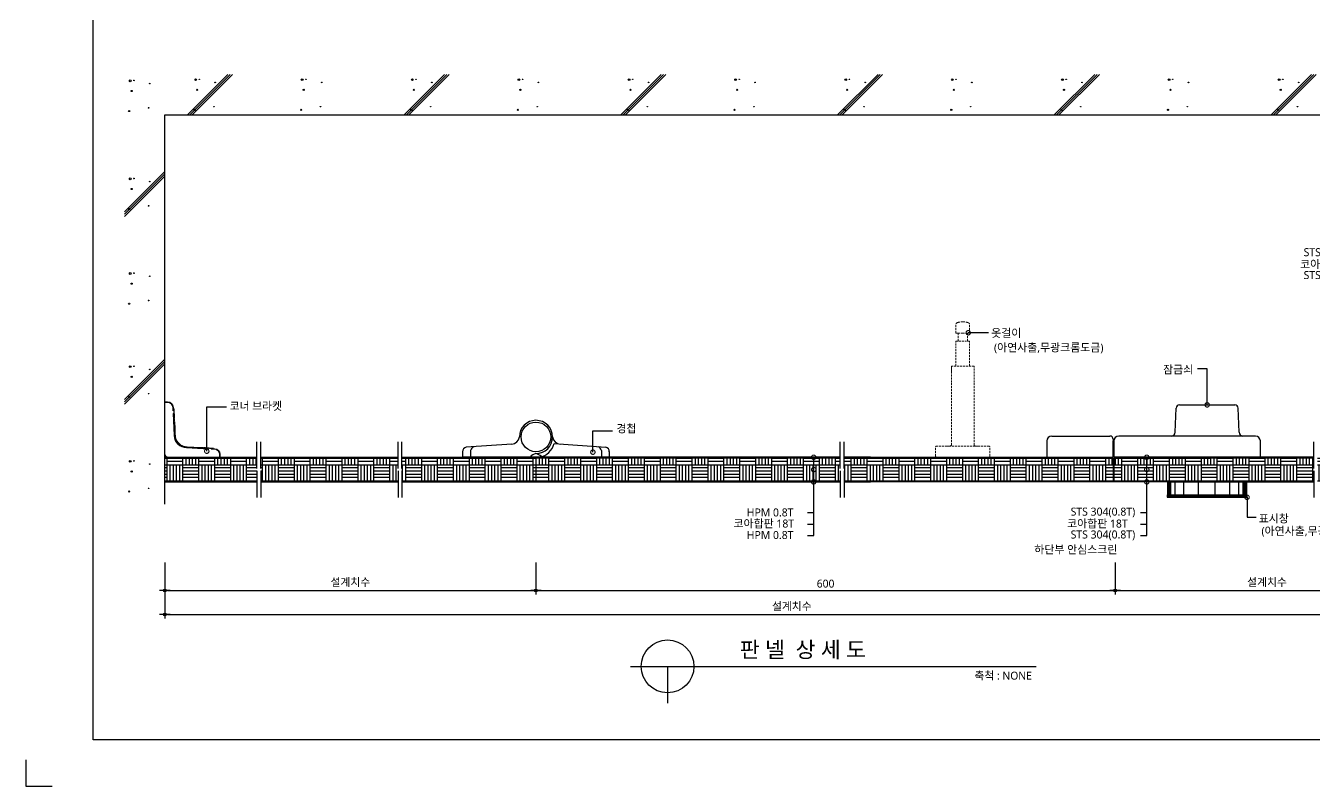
# Model space of a CAD drawing. Extents: x -256 to 8104, y -176 to 5714.
# Drawn here: x -256 to 4629, y -176 to 2705 of the extents above; entities that cross this region are included whole.
import ezdxf
from ezdxf.enums import TextEntityAlignment as Align

# ---------------------------------------------------------------- set-up
doc = ezdxf.new("R2010")
doc.units = 0
doc.header["$LTSCALE"] = 30
doc.linetypes.add('HIDDEN', pattern=[0.375, 0.25, -0.125])
doc.layers.get('0').update_dxf_attribs({"linetype": 'CONTINUOUS'})
doc.layers.get('DEFPOINTS').update_dxf_attribs({"linetype": 'CONTINUOUS'})
for name, color, linetype in [('02---제품선', 4, 'CONTINUOUS'), ('C', 2, 'CONTINUOUS'), ('DIM', 7, 'CONTINUOUS'), ('HID', 9, 'HIDDEN'), ('TIT', 3, 'CONTINUOUS'), ('경첩', 4, 'CONTINUOUS'), ('문자', 3, 'CONTINUOUS'), ('부자재', 4, 'CONTINUOUS'), ('잠금쇠(회전형)', 4, 'CONTINUOUS'), ('치수', 1, 'CONTINUOUS'), ('판넬', 2, 'CONTINUOUS'), ('해치', 8, 'CONTINUOUS')]:
    doc.layers.add(name, color=color, linetype=linetype)
doc.styles.add('돋움', font='malgun.ttf')
doc.dimstyles.new('10', dxfattribs={"dimscale": 10, "dimtxt": 3, "dimasz": 1, "dimexe": 1.5, "dimexo": 2, "dimgap": 1, "dimtad": 1, "dimdec": 0, "dimlunit": 6, "dimtxsty": '돋움', "dimblk": 'DIMDOT', "dimcen": -1, "dimdle": 1.5, "dimclrt": 3, "dimazin": 3, "dimtfac": 1, "dimtdec": 0, "dimtix": 1, "dimtmove": 2, "dimatfit": 3, "dimldrblk": 'DIMDOT', "dimarcsym": 0})
pattern_1 = [(180, (70196.48, -5340.47), (-1e-14, -120.65), [60.325, -60.325]), (180, (70196.48, -5328.4), (-1e-14, -120.65), [60.325, -60.325]), (180, (70196.48, -5316.34), (-1e-14, -120.65), [60.325, -60.325]), (180, (70196.48, -5304.27), (-1e-14, -120.65), [60.325, -60.325]), (90, (70124.09, -5352.53), (-120.65, 7e-15), [60.325, -60.325]), (90, (70112.02, -5352.53), (-120.65, 7e-15), [60.325, -60.325]), (90, (70099.96, -5352.53), (-120.65, 7e-15), [60.325, -60.325]), (90, (70087.89, -5352.53), (-120.65, 7e-15), [60.325, -60.325]), (90, (70184.41, -5292.21), (-120.65, 7e-15), [60.325, -60.325]), (90, (70172.35, -5292.21), (-120.65, 7e-15), [60.325, -60.325]), (90, (70160.28, -5292.21), (-120.65, 7e-15), [60.325, -60.325]), (90, (70148.22, -5292.21), (-120.65, 7e-15), [60.325, -60.325]), (180, (70136.15, -5243.95), (-1e-14, -120.65), [60.325, -60.325]), (180, (70136.15, -5256.01), (-1e-14, -120.65), [60.325, -60.325]), (180, (70136.15, -5268.08), (-1e-14, -120.65), [60.325, -60.325]), (180, (70136.15, -5280.14), (-1e-14, -120.65), [60.325, -60.325]), (180, (70196.48, -5292.21), (-1e-14, -120.65), []), (90, (70136.15, -5352.53), (-120.65, 7e-15), []), (180, (70196.48, -5352.53), (-1e-14, -120.65), []), (270, (70196.48, -5231.88), (120.65, -2e-14), [])]

# ---------------------------------------------------------------- blocks, each defined once
blk = doc.blocks.new('DIMDOT')
at = {"linetype": 'Continuous'}
blk.add_line((-2, 0), (2, 0), dxfattribs=at)
for radius in [0.5, 0.25]:
    blk.add_circle((0, 0), radius, dxfattribs=at)
blk = doc.blocks.new('*D201')
at = {"layer": 'DEFPOINTS', "color": 0}
for p in [(78668.6, -4484.9), (80075.7, -4484.9), (80075.7, -4610.7)]:
    blk.add_point(p, dxfattribs=at)
at = {"layer": 'DIM', "color": 0, "lineweight": -2, "ltscale": 10}
for p, q in [((78668.6, -4504.9), (78668.6, -4625.7)), ((80075.7, -4504.9), (80075.7, -4625.7)), ((78678.6, -4610.7), (80065.7, -4610.7))]:
    blk.add_line(p, q, dxfattribs=at)
at = {"layer": 'DIM', "color": 0, "lineweight": -2, "xscale": 10, "yscale": 10, "zscale": 10, "rotation": 180}
blk.add_blockref('DIMDOT', (78668.6, -4610.7), dxfattribs=at)
at = {"layer": 'DIM', "color": 0, "lineweight": -2, "xscale": 10, "yscale": 10, "zscale": 10}
blk.add_blockref('DIMDOT', (80075.7, -4610.7), dxfattribs=at)
at = {"layer": 'DIM', "color": 3, "insert": (79372.2, -4581), "char_height": 30, "attachment_point": 5, "style": '돋움'}
blk.add_mtext('설계치수', dxfattribs=at)
blk = doc.blocks.new('*D202')
at = {"layer": 'DEFPOINTS', "color": 0}
for p in [(78668.6, -4484.9), (83422.6, -4484.9), (83422.6, -4702.1)]:
    blk.add_point(p, dxfattribs=at)
at = {"layer": 'DIM', "color": 0, "lineweight": -2, "ltscale": 10}
for p, q in [((78668.6, -4504.9), (78668.6, -4717.1)), ((83422.6, -4504.9), (83422.6, -4717.1)), ((78678.6, -4702.1), (83412.6, -4702.1))]:
    blk.add_line(p, q, dxfattribs=at)
at = {"layer": 'DIM', "color": 0, "lineweight": -2, "xscale": 10, "yscale": 10, "zscale": 10, "rotation": 180}
blk.add_blockref('DIMDOT', (78668.6, -4702.1), dxfattribs=at)
at = {"layer": 'DIM', "color": 0, "lineweight": -2, "xscale": 10, "yscale": 10, "zscale": 10}
blk.add_blockref('DIMDOT', (83422.6, -4702.1), dxfattribs=at)
at = {"layer": 'DIM', "color": 3, "insert": (81045.6, -4672.5), "char_height": 30, "attachment_point": 5, "style": '돋움'}
blk.add_mtext('설계치수', dxfattribs=at)
blk = doc.blocks.new('_DOTSMALL')
at = {"color": 0, "linetype": 'ByBlock', "const_width": 0.5}
blk.add_lwpolyline([(-0.0625, 0, 1), (0.0625, 0, 1)], format="xyb", close=True, dxfattribs=at)
blk = doc.blocks.new('A$C63EC304E')
at = {"layer": '치수', "color": 1, "xscale": 2.5, "yscale": 2.5, "zscale": 2.5, "rotation": 234.3098741996962}
blk.add_blockref('_DOTSMALL', (0.31, 0.31), dxfattribs=at)
blk = doc.blocks.new('A$C2BC9653E')
at = {"layer": '치수', "xscale": 0.3333333333333333, "yscale": 0.3333333333333333, "zscale": 0.3333333333333333}
blk.add_blockref('A$C63EC304E', (0, 0), dxfattribs=at)
blk = doc.blocks.new('A$C7FC71301')
at = {"layer": '치수', "rotation": 180}
blk.add_blockref('A$C2BC9653E', (0.21, 0.21), dxfattribs=at)
blk = doc.blocks.new('A$C4A20372B')
at = {"layer": '치수'}
blk.add_blockref('A$C7FC71301', (0, 0), dxfattribs=at)
blk = doc.blocks.new('A$C566469F5')
at = {"layer": '치수'}
blk.add_blockref('A$C4A20372B', (0, 0), dxfattribs=at)
blk = doc.blocks.new('A$C7E317CD4')
at = {"layer": '해치', "xscale": 2, "yscale": 2, "zscale": 2}
blk.add_blockref('A$C566469F5', (0, 0), dxfattribs=at)
blk = doc.blocks.new('A$C601D7F27')
at = {"layer": '치수'}
blk.add_blockref('A$C7E317CD4', (0, 0), dxfattribs=at)
blk = doc.blocks.new('A$C38802C08')
at = {"layer": '치수'}
blk.add_blockref('A$C601D7F27', (0, 0), dxfattribs=at)
blk = doc.blocks.new('*D203')
at = {"layer": 'DEFPOINTS', "color": 0}
for p in [(82271.7, -4484.9), (83422.6, -4484.9), (83422.6, -4610.7)]:
    blk.add_point(p, dxfattribs=at)
at = {"layer": 'DIM', "color": 0, "lineweight": -2, "ltscale": 10}
for p, q in [((82271.7, -4504.9), (82271.7, -4625.7)), ((83422.6, -4504.9), (83422.6, -4625.7)), ((82281.7, -4610.7), (83412.6, -4610.7))]:
    blk.add_line(p, q, dxfattribs=at)
at = {"layer": 'DIM', "color": 0, "lineweight": -2, "xscale": 10, "yscale": 10, "zscale": 10, "rotation": 180}
blk.add_blockref('DIMDOT', (82271.7, -4610.7), dxfattribs=at)
at = {"layer": 'DIM', "color": 0, "lineweight": -2, "xscale": 10, "yscale": 10, "zscale": 10}
blk.add_blockref('DIMDOT', (83422.6, -4610.7), dxfattribs=at)
at = {"layer": 'DIM', "color": 3, "insert": (82847.1, -4581), "char_height": 30, "attachment_point": 5, "style": '돋움'}
blk.add_mtext('설계치수', dxfattribs=at)
blk = doc.blocks.new('*D204')
at = {"layer": 'DEFPOINTS', "color": 0}
for p in [(80075.7, -4484.9), (82271.7, -4484.9), (82271.7, -4610.7)]:
    blk.add_point(p, dxfattribs=at)
at = {"layer": 'DIM', "color": 0, "lineweight": -2, "ltscale": 10}
for p, q in [((80075.7, -4504.9), (80075.7, -4625.7)), ((82271.7, -4504.9), (82271.7, -4625.7)), ((80085.7, -4610.7), (82261.7, -4610.7))]:
    blk.add_line(p, q, dxfattribs=at)
at = {"layer": 'DIM', "color": 0, "lineweight": -2, "xscale": 10, "yscale": 10, "zscale": 10, "rotation": 180}
blk.add_blockref('DIMDOT', (80075.7, -4610.7), dxfattribs=at)
at = {"layer": 'DIM', "color": 0, "lineweight": -2, "xscale": 10, "yscale": 10, "zscale": 10}
blk.add_blockref('DIMDOT', (82271.7, -4610.7), dxfattribs=at)
at = {"layer": 'DIM', "color": 3, "insert": (81173.7, -4585.2), "char_height": 30, "attachment_point": 5, "style": '돋움'}
blk.add_mtext('600', dxfattribs=at)
blk = doc.blocks.new('A$C06B31977')
for p, q in [((1.26, 11.06), (1.26, 21.17)), ((1.26, 10.11), (1.26, 0))]:
    blk.add_line(p, q)
blk = doc.blocks.new('STS_07', base_point=(78397.3, -5176.8))
at = {"layer": '해치'}
h = blk.add_hatch(dxfattribs=at)
h.set_pattern_fill('WDFLR08', color=256, scale=0.5)
h.set_pattern_definition(pattern_1)
h.paths.add_polyline_path([(79017.7, -4157.9), (79017.7, -4148.4), (79017.7, -4109.6), (78668.6, -4109.6), (78668.6, -4196.3), (79017.7, -4196.3)])
h.paths.add_polyline_path([(79032.3, -4157.9), (79032.3, -4148.4), (79032.3, -4109.6), (79552.7, -4109.6), (79552.7, -4157.9), (79552.7, -4196.3), (79032.3, -4196.3)])
h = blk.add_hatch(dxfattribs=at)
h.set_pattern_fill('WDFLR08', color=256, scale=0.5)
h.set_pattern_definition(pattern_1)
h.paths.add_polyline_path([(80075.7, -4196.3), (80075.7, -4109.6), (79567.4, -4109.6), (79567.4, -4196.3)])
h = blk.add_hatch(dxfattribs=at)
h.set_pattern_fill('WDFLR08', color=256, scale=0.5)
h.set_pattern_definition(pattern_1)
h.paths.add_polyline_path([(80075.7, -4109.6), (80075.7, -4196.3), (81128.7, -4196.3), (81128.7, -4155.1, -0.610943), (81127, -4151.8, -0.241509), (81128.7, -4150.9), (81128.7, -4109.6)])
h = blk.add_hatch(dxfattribs=at)
h.set_pattern_fill('WDFLR08', color=256, scale=0.5)
h.set_pattern_definition(pattern_1)
h.paths.add_polyline_path([(81229.4, -4109.6), (81128.7, -4109.6), (81128.7, -4150.9, -0.610943), (81130.4, -4154.2, -0.241509), (81128.7, -4155.1), (81128.7, -4196.3), (81229.4, -4196.3)])
h = blk.add_hatch(dxfattribs=at)
h.set_pattern_fill('WDFLR08', color=256, scale=0.5)
h.set_pattern_definition(pattern_1)
h.paths.add_polyline_path([(82263.7, -4196.3), (82263.7, -4109.6), (81343.6, -4109.6), (81244.1, -4109.6), (81244.1, -4148.4), (81244.1, -4157.9), (81244.1, -4196.3), (81343.6, -4196.3)])
h = blk.add_hatch(dxfattribs=at)
h.set_pattern_fill('WDFLR08', color=256, scale=0.5)
h.set_pattern_definition(pattern_1)
h.paths.add_polyline_path([(83038.7, -4157.9), (83038.7, -4148.4), (83038.7, -4109.6), (83422.6, -4109.6), (83422.6, -4196.3), (83038.7, -4196.3)])
edge = h.paths.add_edge_path()
edge.add_line((83024, -4157.9), (83024, -4148.4))
edge.add_line((83024, -4148.4), (83024, -4109.6))
edge.add_line((83024, -4109.6), (82391.6, -4109.6))
edge.add_line((82391.6, -4109.6), (82391.6, -4150.9))
edge.add_arc((82391.6, -4153), 2.08, -35.6901, 90, ccw=False)
edge.add_arc((82391.6, -4153), 2.08, 270, 324.3099, ccw=False)
edge.add_line((82391.6, -4155.1), (82391.6, -4196.3))
edge.add_line((82391.6, -4196.3), (83024, -4196.3))
edge.add_line((83024, -4196.3), (83024, -4157.9))
h.paths.add_polyline_path([(82266.7, -4109.6), (82266.7, -4196.3), (82391.6, -4196.3), (82391.6, -4155.1, -0.610943), (82389.9, -4151.8, -0.241509), (82391.6, -4150.9), (82391.6, -4109.6)])
h.paths.add_polyline_path([(83840.3, -4109.6), (83422.6, -4109.6), (83422.6, -4196.3), (83840.3, -4196.3)])
for p, q in [((78668.6, -2809.3), (83840.3, -2809.3)), ((78668.6, -4284.3), (78668.6, -2809.3))]:
    blk.add_line(p, q)
at = {"color": 2}
for p, q in [((80075.7, -4106.3), (80075.7, -4199.6)), ((82263.7, -4109.6), (82263.7, -4196.3)), ((82266.7, -4109.6), (82266.7, -4196.3)), ((78141.5, -5252.5), (78141.5, -5352.5)), ((78141.5, -5252.5), (78141.5, -5352.5)), ((78141.5, -5252.5), (78141.5, -5352.5)), ((78141.5, -5252.5), (78141.5, -5352.5)), ((78141.5, -5352.5), (78241.5, -5352.5))]:
    blk.add_line(p, q, dxfattribs=at)
for points in [[(78396.6, 361.6), (85649, 361.6), (85649, -5176.7), (78396.6, -5176.7)], [(78396.6, 361.6), (85649, 361.6), (85649, -5176.7), (78396.6, -5176.7)], [(78396.6, 361.6), (86378.5, 361.6), (86378.5, -5176.7), (78396.6, -5176.7)]]:
    blk.add_lwpolyline(points, close=True, dxfattribs=at)
at = {"layer": '02---제품선'}
for p, q in [((82515, -3907.8), (82725.6, -3907.8)), ((82499.4, -4011.2), (82502.6, -3919.8)), ((82741.2, -4011.2), (82738, -3919.8)), ((82012.5, -4044.3), (82012.5, -4106.3)), ((82031.1, -4025.7), (82251.3, -4025.7)), ((82263.7, -4038.1), (82263.7, -4106.3)), ((82263.7, -4106.3), (82263.7, -4044.3)), ((82266.7, -4044.3), (82266.7, -4106.3)), ((82471.4, -4025.7), (82285.3, -4025.7)), ((82484.4, -4025.7), (82471.4, -4025.7)), ((82756.1, -4025.7), (82484.4, -4025.7)), ((82803.3, -4025.7), (82756.1, -4025.7)), ((82821.9, -4106.3), (82821.9, -4044.3)), ((82012.5, -4106.3), (82263.7, -4106.3)), ((82821.9, -4106.3), (82266.7, -4106.3))]:
    blk.add_line(p, q, dxfattribs=at)
for centre, radius, start, end in [((82515, -3920.2), 12.4, 90, 178), ((82725.6, -3920.2), 12.4, 2, 90), ((82031.1, -4044.3), 18.6, 90, 180), ((82251.3, -4038.1), 12.4, 0, 90), ((82285.3, -4044.3), 18.6, 90, 180), ((82484.4, -4010.7), 15, 270, 358), ((82756.1, -4010.7), 15, 182, 270), ((82803.3, -4044.3), 18.6, 0, 90)]:
    blk.add_arc(centre, radius, start, end, dxfattribs=at)
at = {"layer": 'C'}
for p, q in [((78668.6, -4109.6), (79017.7, -4109.6)), ((79032.3, -4109.6), (79552.7, -4109.6)), ((79567.4, -4109.6), (80075.7, -4109.6)), ((81229.4, -4109.6), (80075.7, -4109.6)), ((81244.1, -4109.6), (82263.7, -4109.6)), ((81343.6, -4109.6), (81244.1, -4109.6)), ((82266.7, -4109.6), (82633.7, -4109.6)), ((83024, -4109.6), (82633.7, -4109.6)), ((78668.6, -4196.3), (79017.7, -4196.3)), ((79032.3, -4196.3), (79552.7, -4196.3)), ((79567.4, -4196.3), (80092, -4196.3)), ((80075.7, -4196.3), (81229.4, -4196.3)), ((82263.7, -4196.3), (81244.1, -4196.3)), ((81244.1, -4196.3), (81343.6, -4196.3)), ((82633.7, -4196.3), (82266.7, -4196.3)), ((82633.7, -4196.3), (83024, -4196.3))]:
    blk.add_line(p, q, dxfattribs=at)
at = {"layer": 'HID', "lineweight": 15}
for p, q in [((81667.8, -3636.2), (81667.8, -3600.6)), ((81719.8, -3636.2), (81719.8, -3600.6)), ((81667.8, -3636.2), (81675.7, -3636.2)), ((81675.7, -3636.2), (81693.8, -3636.2)), ((81675.7, -3636.2), (81675.7, -3666)), ((81711.9, -3636.2), (81693.8, -3636.2)), ((81719.8, -3636.2), (81711.9, -3636.2)), ((81711.9, -3636.2), (81711.9, -3666)), ((81667.8, -3761), (81667.8, -3666)), ((81719.8, -3666), (81667.8, -3666)), ((81719.8, -3761), (81719.8, -3666)), ((81736.5, -3761), (81651.1, -3761)), ((81651.1, -3784.7), (81651.1, -3761)), ((81651.1, -4058.6), (81651.1, -3761)), ((81736.5, -4058.6), (81736.5, -3761)), ((81590.6, -4101.3), (81590.6, -4068.6)), ((81646.1, -4063.6), (81595.6, -4063.6)), ((81751.5, -4063.6), (81636.1, -4063.6)), ((81741.5, -4063.6), (81792, -4063.6)), ((81797, -4101.3), (81797, -4068.6)), ((81792, -4106.3), (81595.6, -4106.3)), ((82345.3, -4106.3), (82377, -4106.3)), ((82377, -4106.3), (82567, -4106.3))]:
    blk.add_line(p, q, dxfattribs=at)
for centre, radius, start, end in [((81676.5, -3605.9), 10.2, 101.3021, 148.9655), ((81698.8, -3678), 85.6, 93.3455, 106.4545), ((81688.8, -3678), 85.6, 73.5455, 86.6545), ((81711, -3605.9), 10.2, 31.0345, 78.6979), ((81595.6, -4068.6), 5, 90, 180), ((81595.6, -4101.3), 5, 180, 270), ((81646.1, -4058.6), 5, 270, 0), ((81741.5, -4058.6), 5, 180, 270), ((81792, -4068.6), 5, 0, 90), ((81792, -4101.3), 5, 270, 0)]:
    blk.add_arc(centre, radius, start, end, dxfattribs=at)
at = {"layer": 'TIT', "color": 7}
for p, q in [((80434.7, -4898.5), (81972.5, -4898.5)), ((80574.7, -4898.5), (80574.7, -5038.5))]:
    blk.add_line(p, q, dxfattribs=at)
blk.add_circle((80574.7, -4898.5), 100, dxfattribs=at)
at = {"layer": '경첩', "color": 4, "linetype": 'Continuous', "lineweight": 15}
for p, q in [((78668.6, -3896.3), (78679.3, -3896.3)), ((78668.6, -3898.6), (78668.6, -3896.3)), ((78668.6, -3918.7), (78668.6, -3898.6)), ((78679.3, -3898.6), (78668.6, -3898.6)), ((78679.3, -3898.6), (78679.3, -3896.3)), ((78668.6, -3922), (78668.6, -3919.6)), ((78668.6, -3922), (78668.6, -4092.3)), ((78699.5, -3930.8), (78698.9, -3917.3)), ((78703.9, -4024.4), (78700, -3940.7)), ((78701.2, -3917.2), (78702.3, -3940.5)), ((78703, -3921.8), (78701.5, -3923.3)), ((78704, -3927.4), (78701.8, -3929.6)), ((78702.3, -3940.5), (78706.2, -4024.3)), ((78705.2, -3952.6), (78703, -3954.8)), ((78704, -3927.4), (78705.2, -3952.6)), ((78705.5, -3958.9), (78703.3, -3961.1)), ((78705.6, -3962.1), (78703.4, -3964.3)), ((78705.9, -3968.4), (78703.7, -3970.6)), ((78706.1, -3971.5), (78703.9, -3973.8)), ((78707.3, -3998.3), (78705.1, -4000.5)), ((78707.4, -3998.4), (78705.1, -4000.6)), ((78707.5, -4002.3), (78705.3, -4004.6)), ((78707.6, -4004.5), (78705.4, -4006.8)), ((78705.6, -3962.1), (78705.9, -3968.4)), ((78706.1, -3971.5), (78707.3, -3998.3)), ((78707.4, -3998.4), (78707.5, -4002.3)), ((78707.6, -4004.5), (78708, -4013.1)), ((78708, -4013.1), (78705.8, -4015.4)), ((78708.1, -4014.1), (78705.9, -4016.3)), ((78708.2, -4017.2), (78706, -4019.4)), ((78708.3, -4018.1), (78706.1, -4020.4)), ((78708.8, -4026.7), (78706.7, -4028.8)), ((78709, -4028.7), (78707, -4030.8)), ((78707.8, -4034.2), (78709.7, -4032.2)), ((78709.7, -4032.2), (78707.8, -4034.1)), ((78708, -4013.1), (78708.1, -4014.1)), ((78708.1, -4014.1), (78708.2, -4017.2)), ((78708.2, -4017.2), (78708.3, -4018.1)), ((78708.3, -4018.1), (78708.6, -4024.2)), ((78711.1, -4037.1), (78709.3, -4038.9)), ((78712.7, -4040.8), (78710.9, -4042.6)), ((78713.8, -4043), (78712.1, -4044.8)), ((78716.3, -4047.1), (78714.6, -4048.8)), ((78717.7, -4049.1), (78716, -4050.7)), ((78727.8, -4058.7), (78726.1, -4060.4)), ((78729.8, -4060), (78728.1, -4061.7)), ((78734.1, -4062.3), (78732.4, -4064)), ((78736.4, -4063.3), (78734.6, -4065.1)), ((78741.4, -4064.9), (78739.5, -4066.8)), ((78834.3, -4075), (78750.5, -4071)), ((78750.7, -4068.7), (78834.4, -4072.7)), ((78750.8, -4066.4), (78753, -4066.5)), ((78750.8, -4066.4), (78806.6, -4069)), ((78753, -4066.5), (78750.8, -4068.7)), ((78806.6, -4069), (78804.4, -4071.2)), ((78812.9, -4069.3), (78810.7, -4071.5)), ((78816, -4069.5), (78813.8, -4071.7)), ((78822.3, -4069.8), (78820.1, -4072)), ((78822.3, -4069.8), (78852.3, -4071.2)), ((78834.4, -4072.7), (78857.7, -4073.8)), ((78857.6, -4076.1), (78844.1, -4075.5)), ((78853.1, -4072), (78851.6, -4073.5)), ((78853.1, -4072), (78852.3, -4071.2)), ((78876.3, -4106.3), (78876.3, -4095.7)), ((78876.3, -4095.7), (78878.6, -4095.7)), ((78878.6, -4095.7), (78878.6, -4106.3)), ((78682.6, -4106.3), (78853, -4106.3)), ((78855.3, -4106.3), (78853, -4106.3)), ((78876.3, -4106.3), (78856.2, -4106.3)), ((78878.6, -4106.3), (78876.3, -4106.3))]:
    blk.add_line(p, q, dxfattribs=at)
at = {"layer": '경첩', "color": 4, "linetype": 'Continuous', "lineweight": 15, "flags": 128}
for points in [[(78698.9, -3917.3), (78699.3, -3917.3), (78699.8, -3917.3), (78700.2, -3917.3), (78700.5, -3917.2), (78700.8, -3917.2), (78701, -3917.2), (78701.1, -3917.2), (78701.2, -3917.2)], [(78702.3, -3940.5), (78702.2, -3940.5), (78702.1, -3940.6), (78701.9, -3940.6), (78701.6, -3940.6), (78701.3, -3940.6), (78700.9, -3940.6), (78700.4, -3940.6), (78700, -3940.7)], [(78703.8, -3922.6), (78703.6, -3922.5), (78703.4, -3922.3), (78703.3, -3922.2), (78703.2, -3922), (78703.1, -3921.9), (78703, -3921.9), (78703, -3921.8), (78703, -3921.8)], [(78703.8, -3922.6), (78703.8, -3923.6), (78703.9, -3924.8), (78703.9, -3926.1), (78704, -3927.4)], [(78705.2, -3952.6), (78705.3, -3953.8), (78705.3, -3955), (78705.4, -3956.1), (78705.4, -3957.1), (78705.4, -3957.9), (78705.5, -3958.4), (78705.5, -3958.8), (78705.5, -3958.9)], [(78707.3, -3998.3), (78707.3, -3998.3), (78707.4, -3998.4)], [(78707.5, -4002.3), (78707.6, -4003), (78707.6, -4003.8), (78707.6, -4004.5)], [(78706.2, -4024.3), (78706.2, -4024.3), (78706.1, -4024.3), (78705.8, -4024.3), (78705.6, -4024.3), (78705.2, -4024.3), (78704.8, -4024.4), (78704.4, -4024.4), (78703.9, -4024.4)], [(78708.8, -4026.7), (78708.9, -4028.2), (78709, -4028.7)], [(78709.7, -4032.2), (78709.7, -4032.2), (78709.7, -4032.2)], [(78750.7, -4068.7), (78750.7, -4068.8), (78750.6, -4068.9), (78750.6, -4069.1), (78750.6, -4069.4), (78750.6, -4069.8), (78750.6, -4070.2), (78750.6, -4070.6), (78750.5, -4071)], [(78806.6, -4069), (78807.7, -4069.1), (78808.7, -4069.1), (78809.7, -4069.2), (78810.6, -4069.2), (78811.4, -4069.2), (78812, -4069.3), (78812.5, -4069.3), (78812.8, -4069.3), (78812.9, -4069.3)], [(78816, -4069.5), (78816.2, -4069.5), (78816.5, -4069.5), (78817.1, -4069.5), (78817.9, -4069.5), (78818.8, -4069.6), (78819.9, -4069.6), (78821.1, -4069.7), (78822.3, -4069.8)], [(78834.4, -4072.7), (78834.4, -4072.7), (78834.4, -4072.8), (78834.4, -4073.1), (78834.4, -4073.3), (78834.4, -4073.7), (78834.3, -4074.1), (78834.3, -4074.5), (78834.3, -4075)], [(78857.6, -4076.1), (78857.6, -4075.6), (78857.7, -4075.2), (78857.7, -4074.8), (78857.7, -4074.4), (78857.7, -4074.2), (78857.7, -4073.9), (78857.7, -4073.8), (78857.7, -4073.8)]]:
    blk.add_lwpolyline(points, dxfattribs=at)
at = {"layer": '경첩', "color": 4, "linetype": 'Continuous', "lineweight": 15}
for centre, radius, start, end in [((78679.3, -3918.2), 21.9, 2.6983, 90), ((78679.3, -3918.2), 19.6, 2.6983, 90), ((78752.9, -4022.1), 49, 182.6983, 267.3017), ((78752.9, -4022.1), 46.7, 182.6983, 267.3017), ((78752.9, -4022.1), 44.3, 182.6983, 185.9088), ((78752.9, -4022.1), 44.3, 188.6056, 193.1623), ((78752.9, -4022.1), 44.3, 193.2431, 199.766), ((78752.9, -4022.1), 44.3, 199.766, 204.9948), ((78752.9, -4022.1), 44.3, 208.1736, 214.3849), ((78752.9, -4022.1), 44.3, 214.3855, 217.4388), ((78752.9, -4022.1), 44.3, 217.4392, 235.6151), ((78682.6, -4092.3), 14, 180, 270), ((78752.8, -4022.1), 44.3, 235.6142, 238.7009), ((78752.9, -4022.1), 44.3, 238.7002, 245.0052), ((78752.9, -4022.1), 44.3, 248.2494, 255.0002), ((78752.9, -4022.1), 44.3, 255, 267.3017), ((78856.7, -4095.7), 19.6, 0, 87.3017), ((78856.7, -4095.7), 21.9, 0, 87.3017)]:
    blk.add_arc(centre, radius, start, end, dxfattribs=at)
at = {"layer": '부자재'}
for p, q in [((80144.5, -4054.3), (80340.4, -4068.3)), ((79797.7, -4084.2), (79797.7, -4106.3)), ((79983.6, -4056.2), (79810.7, -4068.3)), ((79827.7, -4080.1), (79827.7, -4106.3)), ((80323.8, -4080.1), (80323.8, -4106.3)), ((80353.8, -4084.2), (80353.8, -4106.3)), ((80075.7, -4106.3), (79797.7, -4106.3)), ((80090, -4106.3), (80353.8, -4106.3))]:
    blk.add_line(p, q, dxfattribs=at)
at = {"layer": '부자재', "color": 1}
blk.add_circle((80075.7, -4029.3), 56.2, dxfattribs=at)
at = {"layer": '부자재'}
for centre, radius, start, end in [((80075.7, -4029.3), 63, 270, 180), ((79982, -4025.2), 31, 272.9231, 352.4724), ((80077.9, -4037.7), 68.6, 280.084, 345.9792), ((80169.5, -4025.2), 31, 187.5276, 267.0769), ((79814.5, -4084.7), 16.8, 101.7765, 181.6712), ((79848.2, -4085.8), 21.2, 113.4077, 164.5497), ((80084.3, -4130.9), 39.5, 102.5267, 141.5475), ((80067.2, -4130.9), 39.5, 43.1003, 77.4733), ((80303.3, -4085.8), 21.2, 15.4503, 67.3004), ((80337, -4084.7), 16.8, 358.3288, 78.2235)]:
    blk.add_arc(centre, radius, start, end, dxfattribs=at)
at = {"layer": '잠금쇠(회전형)', "linetype": 'Continuous', "lineweight": 15}
for p, q in [((82470.1, -4200.3), (82770.5, -4200.3)), ((82470.1, -4200.3), (82470.1, -4248.6)), ((82471, -4200.3), (82471, -4248.6)), ((82770.5, -4200.3), (82770.5, -4248.6)), ((82469.1, -4248.6), (82771.5, -4248.6)), ((82469.1, -4257.9), (82469.1, -4248.6)), ((82771.5, -4257.9), (82771.5, -4248.6)), ((82469.1, -4257.6), (82771.5, -4257.6))]:
    blk.add_line(p, q, dxfattribs=at)
at = {"layer": '치수'}
for p, q in [((81790.7, -3634.7), (81714.7, -3634.7)), ((82620.3, -3770.6), (82583.6, -3770.6)), ((82620.3, -3907.8), (82620.3, -3770.6)), ((78828.1, -3914.7), (78902.3, -3914.7)), ((78828.1, -4083.1), (78828.1, -3914.7)), ((80291.4, -4087.1), (80291.4, -4006.2)), ((80291.4, -4006.2), (80365.5, -4006.2)), ((81128.7, -4402.9), (81128.7, -4106.3)), ((82391.6, -4402.9), (82391.6, -4106.3)), ((82771.5, -4257.9), (82771.5, -4333.7)), ((81104.9, -4316.1), (81128.7, -4316.1)), ((82367.8, -4316.1), (82391.6, -4316.1)), ((82771.5, -4333.7), (82805.8, -4333.7)), ((81104.9, -4359.6), (81128.7, -4359.6)), ((82367.8, -4359.6), (82391.6, -4359.6)), ((81104.9, -4402.9), (81128.7, -4402.9)), ((82367.8, -4402.9), (82391.6, -4402.9))]:
    blk.add_line(p, q, dxfattribs=at)
at = {"layer": '판넬', "color": 1}
for p, q in [((78668.6, -4106.3), (79017.7, -4106.3)), ((79032.3, -4106.3), (79552.7, -4106.3)), ((79567.4, -4106.3), (80055.3, -4106.3)), ((81229.4, -4106.3), (80075.7, -4106.3)), ((81244.1, -4106.3), (82261.7, -4106.3)), ((81343.6, -4106.3), (81244.1, -4106.3)), ((82271.7, -4106.3), (82633.7, -4106.3)), ((83024, -4106.3), (82633.7, -4106.3)), ((78668.6, -4199.6), (79017.7, -4199.6)), ((79032.3, -4199.6), (79552.7, -4199.6)), ((79567.4, -4199.6), (80095.3, -4199.6)), ((80075.7, -4199.6), (81229.4, -4199.6)), ((82266.7, -4199.6), (81244.1, -4199.6)), ((81244.1, -4199.6), (81343.6, -4199.6)), ((82633.7, -4199.6), (82266.7, -4199.6)), ((82633.7, -4199.6), (83024, -4199.6))]:
    blk.add_line(p, q, dxfattribs=at)
at = {"layer": '해치'}
for p, q in [((78754.5, -2809.3), (78907.7, -2656.2)), ((78772.2, -2809.3), (78925.3, -2656.2)), ((79576.1, -2809.3), (79729.2, -2656.2)), ((79593.8, -2809.3), (79746.9, -2656.2)), ((80397.7, -2809.3), (80550.8, -2656.2)), ((80415.3, -2809.3), (80568.5, -2656.2)), ((81219.3, -2809.3), (81372.4, -2656.2)), ((81236.9, -2809.3), (81390, -2656.2)), ((82040.8, -2809.3), (82194, -2656.2)), ((82058.5, -2809.3), (82211.6, -2656.2)), ((82862.4, -2809.3), (83015.5, -2656.2)), ((82880.1, -2809.3), (83033.2, -2656.2)), ((78515.5, -3176.2), (78668.6, -3023)), ((78515.5, -3193.8), (78668.6, -3040.7)), ((78515.5, -3887.8), (78668.6, -3734.7)), ((78515.5, -3905.5), (78668.6, -3752.3)), ((82472.8, -4200.3), (82472.8, -4248.6)), ((82475.8, -4200.3), (82475.8, -4248.6)), ((82481, -4200.3), (82481, -4248.6)), ((82497.3, -4200.3), (82497.3, -4248.6)), ((82530.6, -4200.3), (82530.6, -4248.6)), ((82586.2, -4200.3), (82586.2, -4248.6)), ((82649.8, -4200.3), (82649.8, -4248.6)), ((82705.4, -4200.3), (82705.4, -4248.6)), ((82738.7, -4200.3), (82738.7, -4248.6)), ((82755, -4200.3), (82755, -4248.6)), ((82759.6, -4200.3), (82759.6, -4248.6)), ((82764.7, -4200.3), (82764.7, -4248.6)), ((82767.7, -4200.3), (82767.7, -4248.6)), ((82769.6, -4200.3), (82769.6, -4248.6)), ((82469.1, -4251.7), (82771.5, -4251.7)), ((82469.1, -4253.3), (82771.5, -4253.3)), ((82469.1, -4254.8), (82771.5, -4254.8)), ((82469.1, -4255.8), (82771.5, -4255.8)), ((82469.1, -4256.7), (82771.5, -4256.7)), ((82469.1, -4257.9), (82771.5, -4257.9))]:
    blk.add_line(p, q, dxfattribs=at)
at = {"layer": '해치', "color": 2}
for p, q in [((78763.4, -2809.3), (78916.5, -2656.2)), ((79584.9, -2809.3), (79738.1, -2656.2)), ((80406.5, -2809.3), (80559.6, -2656.2)), ((81228.1, -2809.3), (81381.2, -2656.2)), ((82049.7, -2809.3), (82202.8, -2656.2)), ((82871.2, -2809.3), (83024.4, -2656.2)), ((78515.5, -3185), (78668.6, -3031.9)), ((78515.5, -3896.6), (78668.6, -3743.5))]:
    blk.add_line(p, q, dxfattribs=at)
at = {"layer": '해치'}
for centre, radius in [((78537.6, -2680.1), 3.36), ((78551.5, -2678.5), 1.12), ((78785.5, -2675.7), 3.36), ((78799.4, -2674.2), 1.12), ((78859.4, -2686.1), 1.12), ((79189.5, -2675.7), 3.36), ((79203.4, -2674.2), 1.12), ((79263.4, -2686.1), 1.12), ((79607.1, -2675.7), 3.36), ((79621, -2674.2), 1.12), ((79681, -2686.1), 1.12), ((80011.1, -2675.7), 3.36), ((80025, -2674.2), 1.12), ((80085, -2686.1), 1.12), ((80428.6, -2675.7), 3.36), ((80442.5, -2674.2), 1.12), ((80502.5, -2686.1), 1.12), ((80832.6, -2675.7), 3.36), ((80846.5, -2674.2), 1.12), ((80906.5, -2686.1), 1.12), ((81250.2, -2675.7), 3.36), ((81264.1, -2674.2), 1.12), ((81324.1, -2686.1), 1.12), ((81654.2, -2675.7), 3.36), ((81668.1, -2674.2), 1.12), ((81728.1, -2686.1), 1.12), ((82071.8, -2675.7), 3.36), ((82085.7, -2674.2), 1.12), ((82145.7, -2686.1), 1.12), ((82475.8, -2675.7), 3.36), ((82489.7, -2674.2), 1.12), ((82549.7, -2686.1), 1.12), ((82893.4, -2675.7), 3.36), ((82907.3, -2674.2), 1.12), ((82967.3, -2686.1), 1.12), ((78543.2, -2718.4), 2.24), ((78611.5, -2690.5), 1.12), ((78791.1, -2714.1), 2.24), ((79195.1, -2714.1), 2.24), ((79612.7, -2714.1), 2.24), ((80016.7, -2714.1), 2.24), ((80434.2, -2714.1), 2.24), ((80838.2, -2714.1), 2.24), ((81255.8, -2714.1), 2.24), ((81659.8, -2714.1), 2.24), ((82077.4, -2714.1), 2.24), ((82481.4, -2714.1), 2.24), ((82899, -2714.1), 2.24), ((78607, -2782.2), 1.12), ((78854.9, -2777.8), 1.12), ((79258.9, -2777.8), 1.12), ((79676.5, -2777.8), 1.12), ((80080.5, -2777.8), 1.12), ((80498, -2777.8), 1.12), ((80902.1, -2777.8), 1.12), ((81319.6, -2777.8), 1.12), ((81723.6, -2777.8), 1.12), ((82141.2, -2777.8), 1.12), ((82545.2, -2777.8), 1.12), ((82962.8, -2777.8), 1.12), ((78533.6, -2794.5), 2.24), ((78781.5, -2790.1), 2.24), ((79185.5, -2790.1), 2.24), ((79603, -2790.1), 2.24), ((80007.1, -2790.1), 2.24), ((80424.6, -2790.1), 2.24), ((80828.6, -2790.1), 2.24), ((81246.2, -2790.1), 2.24), ((81650.2, -2790.1), 2.24), ((82067.8, -2790.1), 2.24), ((82471.8, -2790.1), 2.24), ((82889.3, -2790.1), 2.24), ((78537.6, -3051.4), 3.36), ((78551.5, -3049.9), 1.12), ((78611.5, -3061.8), 1.12), ((78543.2, -3089.8), 2.24), ((78533.6, -3165.8), 2.24), ((78607, -3153.5), 1.12), ((78537.6, -3410.1), 3.36), ((78551.5, -3408.6), 1.12), ((78543.2, -3448.5), 2.24), ((78611.5, -3420.5), 1.12), ((78607, -3512.2), 1.12), ((78533.6, -3524.5), 2.24), ((78537.6, -3763.1), 3.36), ((78551.5, -3761.5), 1.12), ((78543.2, -3801.4), 2.24), ((78611.5, -3773.4), 1.12), ((78533.6, -3877.5), 2.24), ((78607, -3865.2), 1.12), ((78537.6, -4121.8), 3.36), ((78551.5, -4120.2), 1.12), ((78611.5, -4132.1), 1.12), ((78543.2, -4160.1), 2.24), ((78533.6, -4236.2), 2.24), ((78607, -4223.9), 1.12)]:
    blk.add_circle(centre, radius, dxfattribs=at)
at = {"xscale": 10, "yscale": 10, "zscale": 10}
for p in [(79005.1, -4259), (79019.8, -4259), (79540.2, -4259), (79554.8, -4259), (81216.9, -4259), (81231.5, -4259), (83011.5, -4259)]:
    blk.add_blockref('A$C06B31977', p, dxfattribs=at)
at = {"layer": '치수', "xscale": 20, "yscale": 20, "zscale": 20}
for p in [(78823.4, -4087.5), (80287.2, -4091.2)]:
    blk.add_blockref('A$C38802C08', p, dxfattribs=at)
at = {"layer": '해치', "yscale": 20, "zscale": 20}
for p, xscale in [((81718.8, -3638.9), -20), ((82616.1, -3912), 20), ((82767.3, -4262.1), 20)]:
    blk.add_blockref('A$C38802C08', p, dxfattribs=dict(at, xscale=xscale))
at = {"layer": '해치', "xscale": 20, "yscale": 20, "zscale": 20, "rotation": 90}
for p in [(81132.7, -4110.5), (82395.6, -4110.5), (81132.9, -4157.1), (82395.7, -4157.1), (81132.7, -4203.8), (82395.6, -4203.8)]:
    blk.add_blockref('A$C38802C08', p, dxfattribs=at)
at = {"layer": 'TIT', "style": '돋움'}
blk.add_text('판 넬  상 세 도', height=60, dxfattribs=at).set_placement((81326.6, -4864.9), align=Align.RIGHT)
blk.add_text('축척 : NONE', height=30, dxfattribs=at).set_placement((81738, -4948.7))
at = {"layer": '문자', "style": '돋움'}
for s, height, p in [('STS 304(0.8T)', 30.337, (83108.5, -3332.4)), ('코아합판 18T', 30.34, (83087.5, -3373.6)), ('STS 304(0.8T)', 30.337, (83108.5, -3419)), ('옷걸이', 30.34, (81858.5, -3634.8)), ('(아연사출,무광크롬도금)', 30.337, (82019.7, -3691.3)), ('잠금쇠', 30.34, (82510.4, -3772.9)), ('STS 304(0.8T)', 30.337, (82225.2, -4315.3)), ('코아합판 18T', 30.34, (80939.6, -4356.5)), ('HPM 0.8T', 30.34, (80963.5, -4315.3)), ('코아합판 18T', 30.34, (82204.2, -4356.5)), ('표시창', 30.34, (82872.7, -4337.6)), ('HPM 0.8T', 30.34, (80963.5, -4400.9)), ('STS 304(0.8T)', 30.337, (82225.2, -4401.9)), ('(아연사출,무광크롬도금)', 30.337, (83033.7, -4386.4)), ('하단부 안심스크린', 30.34, (82122.3, -4455.2))]:
    blk.add_text(s, height=height, dxfattribs=at).set_placement(p, align=Align.MIDDLE)
for s, p in [('코너 브라켓', (78914.4, -3927)), ('경첩', (80381.2, -4012.4))]:
    blk.add_text(s, height=30, dxfattribs=at).set_placement(p)
at = {"layer": 'DIM', "ltscale": 10}
for base, p1, p2, text, picture, middle in [((80075.7, -4610.7), (78668.6, -4484.9), (80075.7, -4484.9), '설계치수', '*D201', (79372.2, -4581)), ((83422.6, -4702.1), (78668.6, -4484.9), (83422.6, -4484.9), '설계치수', '*D202', (81045.6, -4672.5)), ((82271.7, -4610.7), (80075.7, -4484.9), (82271.7, -4484.9), '600', '*D204', (81173.7, -4585.2)), ((83422.6, -4610.7), (82271.7, -4484.9), (83422.6, -4484.9), '설계치수', '*D203', (82847.1, -4581))]:
    dim = blk.add_linear_dim(base=base, p1=p1, p2=p2, text=text, dimstyle='10', override={"dimtxsty": '돋움'}, dxfattribs=at)
    dim.commit()
    dim.dimension.update_dxf_attribs({"geometry": picture, "text_midpoint": middle})

msp = doc.modelspace()

# ---------------------------------------------------------------- block references
msp.add_blockref('STS_07', (0, 0))

doc.saveas('drawing.dxf')
